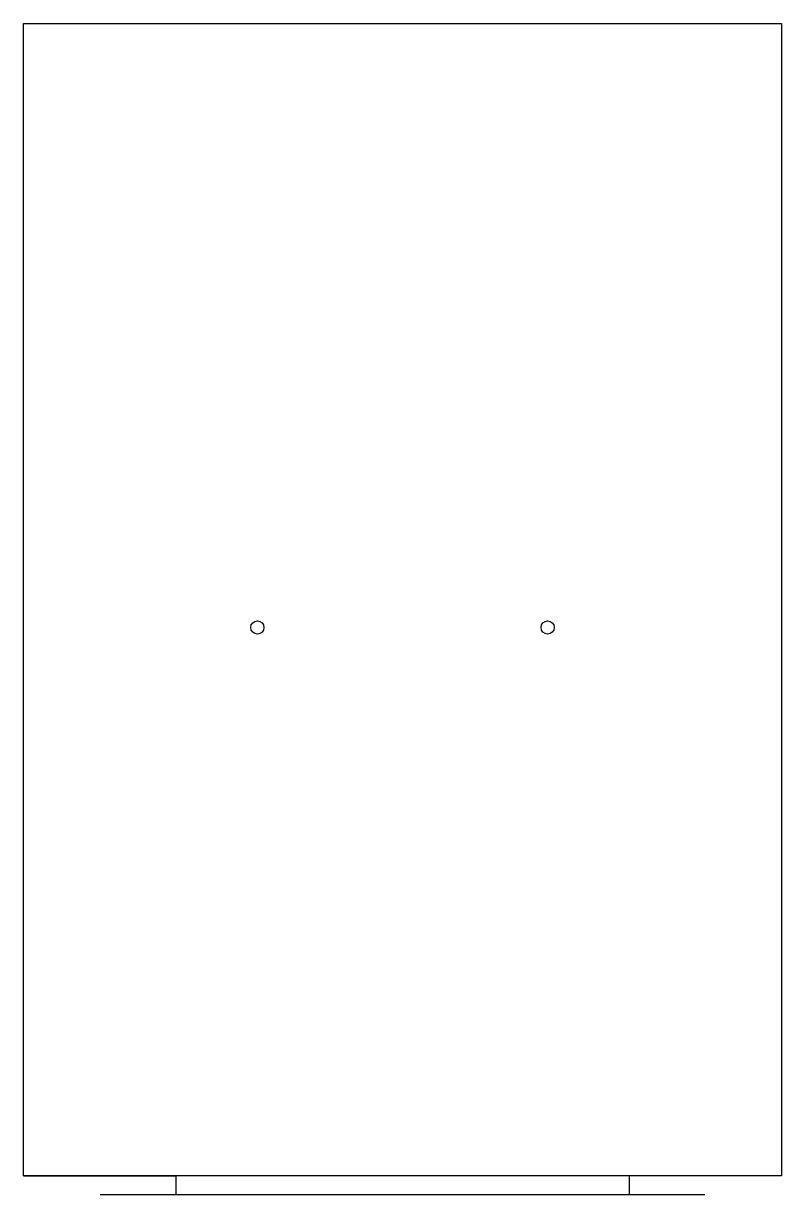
# Model space of a CAD drawing. Header units: millimetres. Extents: x -100 to 100, y 0 to 310.
import ezdxf

# ---------------------------------------------------------------- set-up
doc = ezdxf.new("R2010")
doc.units = ezdxf.units.MM
doc.layers.get('0').update_dxf_attribs({"linetype": 'CONTINUOUS'})

msp = doc.modelspace()

# ---------------------------------------------------------------- linework, layer by layer
for p, q in [((-100.31, 309.8), (100.31, 309.8)), ((-100.31, 5), (-100.31, 309.8)), ((100.31, 309.8), (100.31, 5)), ((-100.31, 5), (-60, 5)), ((-60, 5), (-60, 0)), ((60, 5), (60, 0)), ((100.31, 5), (60, 5)), ((60, 5), (60, 0)), ((-80, 0), (80, 0))]:
    msp.add_line(p, q)
msp.add_lwpolyline([(-100.31, 5), (-100.31, 309.8), (100.31, 309.8), (100.31, 5)], close=True)
for centre in [(-38.4, 150), (38.4, 150)]:
    msp.add_circle(centre, 1.75)

doc.saveas('drawing.dxf')
